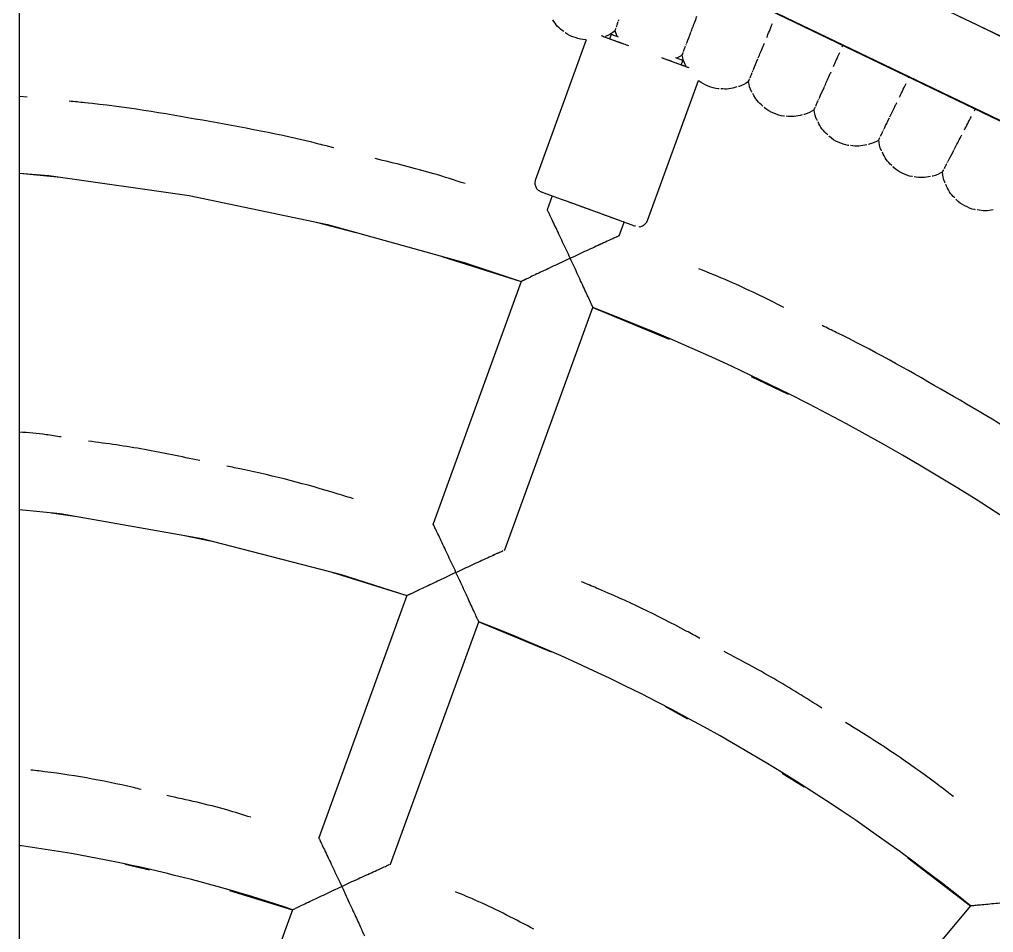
# Model space of a CAD drawing. Extents: x -360 to 379, y -342 to 365.
# Drawn here: x 14.52 to 34.92, y -106.42 to -87.3 of the extents above; entities that cross this region are included whole.
import ezdxf

# ---------------------------------------------------------------- set-up
doc = ezdxf.new("R2010")
doc.units = 0
doc.layers.get('0').update_dxf_attribs({"linetype": 'CONTINUOUS'})

msp = doc.modelspace()

# ---------------------------------------------------------------- linework, layer by layer
at = {"color": 7, "linetype": 'CONTINUOUS'}
for p, q in [((14.517, -282.988), (14.517, 306.012)), ((44.859, -92.357), (14.517, -77.763)), ((14.517, -79.531), (44.168, -93.792)), ((14.517, -79.539), (44.165, -93.799)), ((27.041, -87.656), (26.995, -87.533)), ((26.392, -87.72), (25.326, -90.649)), ((26.392, -87.721), (25.326, -90.649)), ((27.137, -87.797), (26.736, -87.651)), ((26.912, -87.608), (26.877, -87.702)), ((26.912, -87.608), (26.877, -87.702)), ((26.94, -87.619), (26.912, -87.608)), ((31.754, -87.87), (31.769, -87.836)), ((28.522, -88.301), (27.985, -88.106)), ((28.415, -88.156), (28.28, -88.106)), ((28.4, -88.045), (28.285, -88.108)), ((28.381, -88.25), (28.415, -88.156)), ((28.381, -88.25), (28.415, -88.156)), ((33.147, -88.52), (33.155, -88.503)), ((27.675, -91.504), (28.741, -88.575)), ((27.675, -91.504), (28.741, -88.576)), ((14.675, -88.924), (14.517, -88.909)), ((34.522, -89.207), (34.542, -89.17)), ((14.517, -90.516), (15.379, -90.599)), ((25.385, -90.87), (25.445, -90.906)), ((25.68, -90.991), (25.575, -91.28)), ((25.68, -90.991), (25.575, -91.28)), ((25.993, -91.105), (27.078, -91.5)), ((20.732, -91.543), (21.561, -91.757)), ((27.079, -91.827), (27.184, -91.539)), ((27.079, -91.827), (27.184, -91.539)), ((27.27, -91.57), (27.278, -91.573)), ((26.694, -92.003), (26.672, -92.013)), ((23.383, -92.265), (25.028, -92.783)), ((25.028, -92.783), (23.181, -97.858)), ((25.028, -92.783), (23.181, -97.858)), ((25.047, -92.774), (25.028, -92.783)), ((25.144, -92.728), (25.075, -92.761)), ((24.684, -98.406), (26.532, -93.33)), ((24.684, -98.406), (26.532, -93.33)), ((26.532, -93.33), (28.125, -93.991)), ((29.847, -94.773), (30.62, -95.141)), ((15.186, -97.627), (15.726, -97.708)), ((17.974, -98.105), (18.509, -98.213)), ((24.436, -98.519), (24.548, -98.468)), ((24.668, -98.413), (24.684, -98.406)), ((21.06, -98.871), (22.634, -99.362)), ((22.634, -99.362), (20.786, -104.438)), ((22.634, -99.362), (20.786, -104.438)), ((22.681, -99.34), (22.685, -99.338)), ((22.29, -104.985), (24.137, -99.91)), ((22.29, -104.985), (24.137, -99.91)), ((24.137, -99.91), (25.658, -100.544)), ((28.035, -101.68), (28.514, -101.941)), ((30.492, -103.083), (30.957, -103.367)), ((14.517, -104.599), (14.539, -104.602)), ((33.129, -104.858), (34.44, -105.858)), ((16.733, -104.988), (17.243, -105.11)), ((22.042, -105.098), (22.154, -105.047)), ((22.274, -104.992), (22.29, -104.985)), ((18.919, -105.542), (20.239, -105.942)), ((34.44, -105.858), (30.968, -109.995)), ((34.44, -105.858), (30.968, -109.995)), ((34.89, -105.815), (35.057, -105.799)), ((20.239, -105.942), (18.391, -111.018)), ((20.239, -105.942), (18.391, -111.018)), ((20.286, -105.919), (20.29, -105.917))]:
    msp.add_line(p, q, dxfattribs=at)
at = {"color": 7, "linetype": 'CONTINUOUS', "flags": 128}
for points in [[(27.068, -87.323), (27.071, -87.314), (27.074, -87.306)], [(27.013, -87.48), (27.014, -87.478), (27.015, -87.476)], [(28.479, -87.836), (28.482, -87.827), (28.485, -87.82)], [(28.42, -87.992), (28.42, -87.99), (28.421, -87.988)], [(29.811, -88.545), (29.812, -88.543), (29.813, -88.541)], [(29.875, -88.391), (29.878, -88.382), (29.881, -88.375)], [(31.185, -89.138), (31.186, -89.136), (31.187, -89.134)], [(31.254, -88.986), (31.258, -88.977), (31.261, -88.97)], [(32.542, -89.77), (32.543, -89.769), (32.544, -89.766)], [(32.615, -89.62), (32.619, -89.611), (32.622, -89.605)], [(33.957, -90.294), (33.961, -90.286), (33.965, -90.279)], [(14.517, -90.516), (15.135, -90.564), (18.071, -90.984), (20.973, -91.593), (23.83, -92.389), (25.028, -92.783)], [(33.88, -90.442), (33.88, -90.44), (33.882, -90.438)], [(27.033, -91.848), (27.03, -91.849), (27.027, -91.851)], [(14.517, -97.562), (15.366, -97.645), (18.335, -98.168), (21.254, -98.921), (22.634, -99.362)]]:
    msp.add_lwpolyline(points, dxfattribs=at)
at = {"color": 7, "linetype": 'CONTINUOUS'}
for centre, radius, start, end in [((10.118, -136.088), 45.8, 51.0009, 68.9991), ((10.118, -136.088), 38.8, 51.1814, 68.8186), ((10.228, -135.708), 31.404, 71.4109, 82.1497)]:
    msp.add_arc(centre, radius, start, end, dxfattribs=at)
for points, knots in [([(44.856, -92.362), (42.666, -91.308), (32.555, -86.438), (22.441, -81.576), (14.517, -77.766)], [0, 0, 0, 0, 0.216579, 1, 1, 1, 1]), ([(25.922, -87.551), (25.876, -87.517), (25.783, -87.45), (25.72, -87.353), (25.688, -87.305)], [0, 0, 0, 0, 0.49715, 1, 1, 1, 1]), ([(28.59, -87.545), (28.619, -87.469), (28.654, -87.376), (28.701, -87.253), (28.71, -87.23)], [0, 0, 0, 0, 0.8166886, 1, 1, 1, 1]), ([(26.995, -87.533), (26.935, -87.579), (26.872, -87.627), (26.797, -87.649), (26.793, -87.65)], [0, 0, 0, 0, 0.941576, 1, 1, 1, 1]), ([(26.995, -87.533), (26.995, -87.532), (26.996, -87.529), (27.009, -87.491), (27.012, -87.484)], [0, 0, 0, 0, 0.827185, 1, 1, 1, 1]), ([(27.023, -87.452), (27.027, -87.44), (27.035, -87.417), (27.053, -87.367), (27.062, -87.341)], [0, 0, 0, 0, 0.483047, 1, 1, 1, 1]), ([(30.171, -87.676), (30.189, -87.633), (30.225, -87.545), (30.269, -87.438), (30.292, -87.383)], [0, 0, 0, 0, 0.495018, 1, 1, 1, 1]), ([(26.159, -87.677), (26.089, -87.653), (26.013, -87.627), (25.953, -87.577), (25.95, -87.574)], [0, 0, 0, 0, 0.938693, 1, 1, 1, 1]), ([(26.392, -87.719), (26.387, -87.72), (26.308, -87.724), (26.231, -87.7), (26.159, -87.677)], [0, 0, 0, 0, 0.072316, 1, 1, 1, 1]), ([(27.286, -87.851), (27.25, -87.838), (27.14, -87.798), (26.974, -87.737), (26.813, -87.679), (26.738, -87.652), (26.709, -87.641)], [0, 0, 0, 0, 0.155993, 0.479136, 0.80228, 1, 1, 1, 1]), ([(27.065, -87.664), (27.029, -87.651), (26.932, -87.616), (26.92, -87.611), (26.912, -87.608)], [0, 0, 0, 0, 0.372089, 1, 1, 1, 1]), ([(28.492, -87.802), (28.496, -87.793), (28.518, -87.734), (28.549, -87.651), (28.584, -87.562), (28.584, -87.561)], [0, 0, 0, 0, 0.157424, 0.990807, 1, 1, 1, 1]), ([(28.431, -87.964), (28.435, -87.953), (28.443, -87.93), (28.462, -87.88), (28.472, -87.854)], [0, 0, 0, 0, 0.486521, 1, 1, 1, 1]), ([(29.994, -88.102), (30.025, -88.028), (30.063, -87.936), (30.113, -87.814), (30.123, -87.792)], [0, 0, 0, 0, 0.8157913, 1, 1, 1, 1]), ([(28.549, -88.311), (28.52, -88.3), (28.445, -88.273), (28.285, -88.215), (28.118, -88.154), (28.008, -88.114), (27.972, -88.101)], [0, 0, 0, 0, 0.19772, 0.520864, 0.844007, 1, 1, 1, 1]), ([(28.415, -88.156), (28.407, -88.153), (28.394, -88.148), (28.297, -88.113), (28.261, -88.1)], [0, 0, 0, 0, 0.627923, 1, 1, 1, 1]), ([(28.4, -88.045), (28.4, -88.043), (28.401, -88.041), (28.416, -88.002), (28.418, -87.996)], [0, 0, 0, 0, 0.828343, 1, 1, 1, 1]), ([(28.479, -88.264), (28.477, -88.26), (28.434, -88.195), (28.416, -88.118), (28.4, -88.045)], [0, 0, 0, 0, 0.058424, 1, 1, 1, 1]), ([(29.889, -88.357), (29.893, -88.348), (29.917, -88.29), (29.95, -88.208), (29.987, -88.119), (29.987, -88.118)], [0, 0, 0, 0, 0.157151, 0.990439, 1, 1, 1, 1]), ([(31.57, -88.28), (31.589, -88.238), (31.628, -88.152), (31.675, -88.045), (31.7, -87.991)], [0, 0, 0, 0, 0.48797, 1, 1, 1, 1]), ([(29.789, -88.597), (29.79, -88.595), (29.791, -88.593), (29.807, -88.555), (29.809, -88.548)], [0, 0, 0, 0, 0.8282149, 1, 1, 1, 1]), ([(29.822, -88.517), (29.827, -88.506), (29.836, -88.483), (29.857, -88.434), (29.867, -88.409)], [0, 0, 0, 0, 0.486137, 1, 1, 1, 1]), ([(31.383, -88.698), (31.415, -88.625), (31.455, -88.536), (31.509, -88.417), (31.519, -88.395)], [0, 0, 0, 0, 0.810315, 1, 1, 1, 1]), ([(28.947, -88.692), (28.878, -88.663), (28.803, -88.632), (28.746, -88.578), (28.742, -88.574)], [0, 0, 0, 0, 0.927684, 1, 1, 1, 1]), ([(29.174, -88.747), (29.17, -88.747), (29.091, -88.747), (29.017, -88.718), (28.947, -88.692)], [0, 0, 0, 0, 0.061307, 1, 1, 1, 1]), ([(29.547, -88.709), (29.492, -88.726), (29.382, -88.76), (29.267, -88.752), (29.21, -88.748)], [0, 0, 0, 0, 0.50285, 1, 1, 1, 1]), ([(29.789, -88.597), (29.727, -88.639), (29.661, -88.683), (29.585, -88.7), (29.581, -88.701)], [0, 0, 0, 0, 0.941576, 1, 1, 1, 1]), ([(29.863, -88.818), (29.86, -88.814), (29.819, -88.748), (29.804, -88.67), (29.789, -88.597)], [0, 0, 0, 0, 0.058424, 1, 1, 1, 1]), ([(31.269, -88.952), (31.273, -88.943), (31.298, -88.886), (31.334, -88.806), (31.374, -88.718), (31.374, -88.717)], [0, 0, 0, 0, 0.155484, 0.988187, 1, 1, 1, 1]), ([(32.952, -88.924), (32.972, -88.883), (33.013, -88.798), (33.064, -88.693), (33.09, -88.639)], [0, 0, 0, 0, 0.4861501, 1, 1, 1, 1]), ([(30.092, -89.113), (30.049, -89.076), (29.962, -89), (29.908, -88.899), (29.881, -88.847)], [0, 0, 0, 0, 0.4971503, 1, 1, 1, 1]), ([(21.106, -89.987), (21.001, -89.96), (20.092, -89.721), (18.349, -89.403), (16.603, -89.106), (15.668, -89.019), (15.559, -89.009)], [0, 0, 0, 0, 0.0581129, 0.5, 0.9418871, 1, 1, 1, 1]), ([(30.318, -89.259), (30.249, -89.229), (30.177, -89.196), (30.121, -89.141), (30.118, -89.138)], [0, 0, 0, 0, 0.938693, 1, 1, 1, 1]), ([(31.162, -89.189), (31.163, -89.187), (31.164, -89.185), (31.181, -89.148), (31.184, -89.141)], [0, 0, 0, 0, 0.827432, 1, 1, 1, 1]), ([(31.198, -89.11), (31.203, -89.099), (31.213, -89.077), (31.234, -89.028), (31.246, -89.003)], [0, 0, 0, 0, 0.483788, 1, 1, 1, 1]), ([(32.752, -89.336), (32.787, -89.265), (32.829, -89.177), (32.886, -89.06), (32.897, -89.038)], [0, 0, 0, 0, 0.8089, 1, 1, 1, 1]), ([(30.543, -89.322), (30.539, -89.321), (30.46, -89.319), (30.387, -89.288), (30.318, -89.259)], [0, 0, 0, 0, 0.061307, 1, 1, 1, 1]), ([(30.917, -89.295), (30.861, -89.31), (30.75, -89.34), (30.636, -89.329), (30.579, -89.323)], [0, 0, 0, 0, 0.5028497, 1, 1, 1, 1]), ([(31.162, -89.189), (31.099, -89.229), (31.032, -89.271), (30.955, -89.287), (30.951, -89.288)], [0, 0, 0, 0, 0.941576, 1, 1, 1, 1]), ([(31.229, -89.413), (31.227, -89.409), (31.188, -89.341), (31.175, -89.263), (31.162, -89.189)], [0, 0, 0, 0, 0.058424, 1, 1, 1, 1]), ([(32.63, -89.587), (32.635, -89.579), (32.662, -89.522), (32.7, -89.443), (32.742, -89.357), (32.743, -89.355)], [0, 0, 0, 0, 0.155054, 0.987605, 1, 1, 1, 1]), ([(34.314, -89.607), (34.336, -89.565), (34.379, -89.482), (34.433, -89.378), (34.46, -89.327)], [0, 0, 0, 0, 0.50089, 1, 1, 1, 1]), ([(31.45, -89.714), (31.408, -89.675), (31.323, -89.597), (31.272, -89.494), (31.246, -89.442)], [0, 0, 0, 0, 0.49715, 1, 1, 1, 1]), ([(31.671, -89.867), (31.604, -89.834), (31.532, -89.8), (31.478, -89.743), (31.475, -89.74)], [0, 0, 0, 0, 0.938693, 1, 1, 1, 1]), ([(32.517, -89.821), (32.518, -89.819), (32.519, -89.817), (32.537, -89.78), (32.54, -89.774)], [0, 0, 0, 0, 0.82723, 1, 1, 1, 1]), ([(32.555, -89.743), (32.56, -89.732), (32.571, -89.71), (32.594, -89.662), (32.606, -89.638)], [0, 0, 0, 0, 0.483182, 1, 1, 1, 1]), ([(34.1, -90.02), (34.137, -89.947), (34.184, -89.858), (34.245, -89.74), (34.256, -89.719)], [0, 0, 0, 0, 0.820362, 1, 1, 1, 1]), ([(31.895, -89.935), (31.89, -89.935), (31.812, -89.93), (31.739, -89.897), (31.671, -89.867)], [0, 0, 0, 0, 0.061307, 1, 1, 1, 1]), ([(32.269, -89.919), (32.213, -89.933), (32.101, -89.96), (31.987, -89.945), (31.93, -89.938)], [0, 0, 0, 0, 0.50285, 1, 1, 1, 1]), ([(32.517, -89.821), (32.453, -89.859), (32.385, -89.899), (32.308, -89.913), (32.303, -89.913)], [0, 0, 0, 0, 0.941576, 1, 1, 1, 1]), ([(32.578, -90.046), (32.576, -90.042), (32.538, -89.974), (32.528, -89.895), (32.517, -89.821)], [0, 0, 0, 0, 0.058424, 1, 1, 1, 1]), ([(32.79, -90.354), (32.749, -90.314), (32.666, -90.234), (32.618, -90.129), (32.594, -90.077)], [0, 0, 0, 0, 0.49715, 1, 1, 1, 1]), ([(33.974, -90.261), (33.978, -90.252), (34.007, -90.197), (34.048, -90.118), (34.092, -90.033), (34.093, -90.032)], [0, 0, 0, 0, 0.1585435, 0.9923163, 1, 1, 1, 1]), ([(23.851, -90.735), (23.635, -90.664), (23.014, -90.462), (22.38, -90.309), (21.966, -90.21)], [0, 0, 0, 0, 0.3486, 1, 1, 1, 1]), ([(33.006, -90.513), (32.94, -90.479), (32.869, -90.442), (32.817, -90.384), (32.814, -90.38)], [0, 0, 0, 0, 0.938693, 1, 1, 1, 1]), ([(33.894, -90.415), (33.899, -90.404), (33.91, -90.383), (33.935, -90.336), (33.948, -90.311)], [0, 0, 0, 0, 0.488096, 1, 1, 1, 1]), ([(33.228, -90.588), (33.223, -90.588), (33.145, -90.581), (33.074, -90.546), (33.006, -90.513)], [0, 0, 0, 0, 0.061307, 1, 1, 1, 1]), ([(33.603, -90.583), (33.546, -90.595), (33.434, -90.619), (33.32, -90.601), (33.263, -90.592)], [0, 0, 0, 0, 0.50285, 1, 1, 1, 1]), ([(33.854, -90.492), (33.788, -90.528), (33.719, -90.567), (33.641, -90.577), (33.637, -90.578)], [0, 0, 0, 0, 0.941576, 1, 1, 1, 1]), ([(33.854, -90.492), (33.854, -90.49), (33.856, -90.488), (33.875, -90.452), (33.878, -90.446)], [0, 0, 0, 0, 0.828868, 1, 1, 1, 1]), ([(33.907, -90.719), (33.905, -90.715), (33.87, -90.645), (33.862, -90.566), (33.854, -90.492)], [0, 0, 0, 0, 0.058424, 1, 1, 1, 1]), ([(25.326, -90.649), (25.32, -90.675), (25.307, -90.727), (25.329, -90.803), (25.357, -90.853), (25.381, -90.867), (25.382, -90.867)], [0, 0, 0, 0, 0.327453, 0.654907, 0.98236, 1, 1, 1, 1]), ([(34.11, -91.033), (34.071, -90.992), (33.991, -90.909), (33.945, -90.803), (33.923, -90.75)], [0, 0, 0, 0, 0.4971503, 1, 1, 1, 1]), ([(34.322, -91.198), (34.257, -91.162), (34.187, -91.123), (34.137, -91.063), (34.134, -91.06)], [0, 0, 0, 0, 0.938693, 1, 1, 1, 1]), ([(34.542, -91.28), (34.537, -91.279), (34.459, -91.27), (34.389, -91.233), (34.322, -91.198)], [0, 0, 0, 0, 0.061307, 1, 1, 1, 1]), ([(26.056, -92.299), (26.002, -92.184), (25.895, -91.954), (25.766, -91.681), (25.678, -91.494), (25.623, -91.379), (25.584, -91.297), (25.578, -91.285), (25.575, -91.28)], [0, 0, 0, 0, 0.249633, 0.49873, 0.631424, 0.749329, 0.874819, 1, 1, 1, 1]), ([(34.916, -91.285), (34.859, -91.296), (34.746, -91.316), (34.633, -91.295), (34.577, -91.284)], [0, 0, 0, 0, 0.5028497, 1, 1, 1, 1]), ([(27.492, -91.635), (27.493, -91.635), (27.52, -91.64), (27.574, -91.62), (27.64, -91.576), (27.663, -91.528), (27.675, -91.504)], [0, 0, 0, 0, 0.01764, 0.345093, 0.672547, 1, 1, 1, 1]), ([(27.079, -91.827), (27.073, -91.829), (27.062, -91.835), (26.978, -91.873), (26.862, -91.926), (26.675, -92.012), (26.4, -92.138), (26.17, -92.245), (26.056, -92.299)], [0, 0, 0, 0, 0.125163, 0.250562, 0.368569, 0.501398, 0.751125, 1, 1, 1, 1]), ([(26.056, -92.299), (25.94, -92.353), (25.71, -92.46), (25.438, -92.589), (25.25, -92.678), (25.132, -92.734), (25.046, -92.775), (25.034, -92.78), (25.028, -92.783)], [0, 0, 0, 0, 0.2502551, 0.4990535, 0.6240451, 0.7494313, 0.8748651, 1, 1, 1, 1]), ([(26.532, -93.33), (26.529, -93.325), (26.524, -93.313), (26.484, -93.226), (26.43, -93.107), (26.343, -92.918), (26.242, -92.7), (26.137, -92.472), (26.083, -92.356), (26.056, -92.299)], [0, 0, 0, 0, 0.125078, 0.250454, 0.375783, 0.500718, 0.749402, 0.874756, 1, 1, 1, 1]), ([(30.531, -93.327), (30.15, -93.138), (29.566, -92.847), (28.961, -92.603), (28.75, -92.518)], [0, 0, 0, 0, 0.6514, 1, 1, 1, 1]), ([(36.211, -96.526), (36.121, -96.464), (35.349, -95.929), (33.82, -95.034), (32.281, -94.158), (31.432, -93.756), (31.333, -93.709)], [0, 0, 0, 0, 0.058113, 0.5, 0.941887, 1, 1, 1, 1]), ([(15.391, -96.041), (15.285, -96.024), (14.995, -95.978), (14.703, -95.954), (14.517, -95.939)], [0, 0, 0, 0, 0.365592, 1, 1, 1, 1]), ([(21.517, -97.338), (21.409, -97.303), (20.639, -97.06), (19.751, -96.831), (18.965, -96.674), (18.86, -96.653)], [0, 0, 0, 0, 0.123971, 0.882839, 1, 1, 1, 1]), ([(23.662, -98.876), (23.608, -98.762), (23.501, -98.533), (23.372, -98.259), (23.283, -98.073), (23.228, -97.958), (23.189, -97.876), (23.184, -97.864), (23.181, -97.858)], [0, 0, 0, 0, 0.248883, 0.498606, 0.63137, 0.74944, 0.874837, 1, 1, 1, 1]), ([(23.662, -98.876), (23.776, -98.823), (24.005, -98.717), (24.281, -98.59), (24.467, -98.505), (24.585, -98.451), (24.63, -98.431), (24.652, -98.42)], [0, 0, 0, 0, 0.28615, 0.573369, 0.726237, 0.861797, 1, 1, 1, 1]), ([(22.634, -99.362), (22.639, -99.359), (22.651, -99.354), (22.737, -99.313), (22.855, -99.256), (23.044, -99.167), (23.262, -99.064), (23.451, -98.975), (23.566, -98.921), (23.624, -98.894), (23.662, -98.876)], [0, 0, 0, 0, 0.125071, 0.250427, 0.375584, 0.501115, 0.75073, 0.87498, 0.917405, 1, 1, 1, 1]), ([(24.137, -99.91), (24.134, -99.904), (24.129, -99.892), (24.089, -99.805), (24.035, -99.686), (23.949, -99.496), (23.848, -99.278), (23.743, -99.05), (23.689, -98.934), (23.662, -98.876)], [0, 0, 0, 0, 0.125077, 0.250455, 0.375781, 0.500724, 0.749405, 0.874758, 1, 1, 1, 1]), ([(28.77, -100.26), (28.676, -100.208), (27.972, -99.824), (27.145, -99.428), (26.398, -99.119), (26.293, -99.076)], [0, 0, 0, 0, 0.1171608, 0.8760291, 1, 1, 1, 1]), ([(34.083, -103.573), (33.993, -103.504), (33.353, -103.012), (32.597, -102.493), (31.912, -102.077), (31.82, -102.021)], [0, 0, 0, 0, 0.123971, 0.882839, 1, 1, 1, 1]), ([(17.068, -103.424), (17.014, -103.411), (16.308, -103.241), (15.535, -103.105), (14.814, -103.023), (14.758, -103.017)], [0, 0, 0, 0, 0.071296, 0.928704, 1, 1, 1, 1]), ([(19.366, -104.006), (19.199, -103.954), (18.62, -103.773), (18.028, -103.644), (17.607, -103.553)], [0, 0, 0, 0, 0.290343, 1, 1, 1, 1]), ([(20.786, -104.438), (20.789, -104.444), (20.794, -104.455), (20.834, -104.537), (20.888, -104.651), (20.977, -104.837), (21.106, -105.11), (21.214, -105.339), (21.268, -105.454)], [0, 0, 0, 0, 0.12515, 0.250569, 0.368272, 0.500879, 0.749722, 1, 1, 1, 1]), ([(21.268, -105.454), (21.383, -105.401), (21.612, -105.294), (21.886, -105.168), (22.075, -105.083), (22.187, -105.032), (22.253, -105.002), (22.262, -104.998), (22.263, -104.997)], [0, 0, 0, 0, 0.283529, 0.566204, 0.716903, 0.850652, 0.993084, 1, 1, 1, 1]), ([(20.239, -105.942), (20.245, -105.939), (20.256, -105.933), (20.343, -105.892), (20.461, -105.835), (20.65, -105.745), (20.868, -105.642), (21.043, -105.559), (21.118, -105.524), (21.175, -105.497), (21.227, -105.473), (21.268, -105.454)], [0, 0, 0, 0, 0.125068, 0.250426, 0.375583, 0.501112, 0.75073, 0.874981, 0.887531, 0.912543, 1, 1, 1, 1]), ([(21.268, -105.454), (21.286, -105.495), (21.311, -105.547), (21.364, -105.661), (21.451, -105.849), (21.554, -106.074), (21.641, -106.265), (21.695, -106.384), (21.734, -106.471), (21.74, -106.483), (21.742, -106.489)], [0, 0, 0, 0, 0.087462, 0.112478, 0.249259, 0.49888, 0.624411, 0.74957, 0.87493, 1, 1, 1, 1]), ([(25.294, -106.351), (24.913, -106.15), (24.376, -105.868), (23.817, -105.635), (23.654, -105.567)], [0, 0, 0, 0, 0.709657, 1, 1, 1, 1]), ([(34.44, -105.858), (34.446, -105.857), (34.459, -105.856), (34.554, -105.847), (34.684, -105.834), (34.893, -105.814), (35.133, -105.792), (35.341, -105.773), (35.467, -105.762), (35.53, -105.757), (35.572, -105.753)], [0, 0, 0, 0, 0.125071, 0.250427, 0.375584, 0.501115, 0.75073, 0.87498, 0.917405, 1, 1, 1, 1])]:
    msp.add_open_spline(points, degree=3, knots=knots, dxfattribs=at)
for points in [[(25.445, -90.906), (25.449, -90.907), (25.456, -90.91), (25.515, -90.931), (25.606, -90.964), (25.73, -91.009), (25.88, -91.064), (26.052, -91.127), (26.238, -91.194), (26.432, -91.265), (26.626, -91.335), (26.812, -91.403), (26.984, -91.466), (27.134, -91.52), (27.258, -91.565), (27.349, -91.599), (27.408, -91.62), (27.415, -91.623), (27.419, -91.624)], [(18.292, -96.537), (17.907, -96.454), (17.136, -96.287), (16.354, -96.18), (15.963, -96.127)], [(31.326, -101.718), (30.993, -101.508), (30.325, -101.088), (29.627, -100.72), (29.279, -100.536)]]:
    msp.add_open_spline(points, degree=3, dxfattribs=at)

doc.saveas('drawing.dxf')
